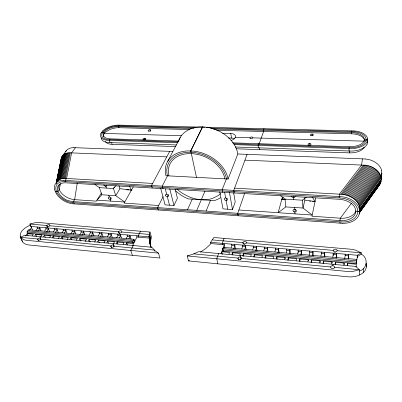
<?xml version="1.0" encoding="UTF-8"?>
<svg xmlns="http://www.w3.org/2000/svg" width="402" height="402" viewBox="0 0 402 402"><rect width="100%" height="100%" fill="white"/><g stroke="black" fill="none" stroke-linecap="round" stroke-linejoin="round"><path stroke-width="0.6" d="M244.949 160.167L363.413 165.147C373.247 164.624 386.176 174.955 379.382 185.141L359.107 213.256M381.604 170.428L381.724 174.724M61.044 160.152L61.762 156.936L66.305 150.675M150.805 246.798L150.328 242.773L151.398 236.894L149.971 232.044L39.391 222.592A16.482 9.583 -24.1 0 0 35.19 222.718L29.934 224.045L32.557 230.065M151.112 247.682L149.71 243.145L149.318 238.095L137.007 236.999L136.625 235.783M150.398 241.733L148.951 236.873L149.971 232.044M380.659 182.799L359.277 212.417C362.393 201.834 350.057 194.432 340.881 194.256L234.587 188.141M355.865 211.156C355.83 216.728 349.921 219.788 345.062 220.407A18.045 13.01 10.1 0 1 339.926 220.587L73.32 201.613A15.306 9.769 32.1 0 1 69.32 200.859C61.898 199.814 50.647 186.649 62.456 183.116A15.211 9.668 31.8 0 1 66.144 182.845L339.127 199.276A17.939 12.844 10.3 0 1 344.439 200.176C349.594 201.653 355.484 205.246 355.865 211.156L359.569 211.487L359.242 213.99M381.9 172.94L381.322 179.493L359.87 209.09M222.442 249.823L221.994 251.104L356.453 263.551L356.765 259.416L224.351 247.441L222.19 248.562L222.442 249.823L223.708 251.265L223.457 249.999L222.19 248.562L356.599 260.813L356.619 262.149M356.016 267.214L356.368 264.255L347.524 263.436L347.273 265.31M356.453 263.551L356.765 259.416M356.87 260.054L357.283 256.597L361.272 254.159L361.257 252.828L355.654 250.205A19.391 13.879 2.9 0 0 350.207 249.16L213.839 237.507L210.598 242.316L210.869 243.572L210.03 244.577L206.06 248.32L200.377 252.149M367.031 141.76L367.549 140.082L367.473 138.283M367.036 144.258L367.554 142.574L367.478 140.77M362.433 158.83L361.604 165.071L339.419 194.176L339.077 197.905M348.167 258.642L348.544 255.818L345.172 255.521L345.132 254.195M343.851 264.988L344.112 263.119L335.379 262.305L335.087 264.164M344.695 258.948L345.172 255.521M336.017 258.159L336.549 254.752L333.218 254.456L332.771 257.25M77.239 183.222L74.636 199.628L73.32 201.613M339.926 220.592L340.303 218.206L351.428 203.281M332.851 265.742L333.072 264.315M334.821 253.285L335.037 251.918M331.71 263.848L332.007 261.993L323.384 261.189L323.057 263.034M349.117 147.599L349.026 151.001M351.705 131.72L351.845 130.871M324.208 256.476L324.695 253.697L321.404 253.406L321.319 252.089M319.721 262.722L320.052 260.883L311.535 260.089L311.083 262.385M320.907 256.18L321.404 253.406M56.28 183.046C57.672 179.418 61.963 178.126 65.531 178.413L70.3 152.825L166.77 156.88M64.662 178.387L69.476 152.815L70.3 152.825M63.797 178.413L68.657 152.85L69.476 152.815M62.963 178.488L67.868 152.941L68.657 152.85M62.159 178.619L67.104 153.082L67.868 152.941M60.441 183.483L59.245 189.598L57.863 191.558L55.18 191.307L54.556 189.121M61.39 178.795L66.375 153.268L67.104 153.082M60.662 179.021L65.682 153.504L66.375 153.268M312.439 255.451L312.987 252.657L309.741 252.366L309.63 251.059M59.973 179.297L65.029 153.785L65.682 153.504M58.737 179.99L63.853 154.484L65.029 153.785M59.33 179.624L64.42 154.117M58.189 180.403L63.33 154.901L63.853 154.484M307.877 261.612L308.249 259.782L299.832 259.004L299.339 261.28M309.063 255.717L309.741 252.366M56.873 181.88L62.074 156.373M57.255 181.352L62.441 155.845L63.33 154.901M57.697 180.855L62.863 155.353M56.174 183.116L61.3 158.147M56.215 183.186L61.501 157.529M56.315 183.277L58.431 172.93M58.677 171.714L60.918 160.76M56.546 182.448L61.762 156.936M361.272 254.159C368.724 257.858 367.197 268.898 359.363 271.054M366.056 264.069C368.046 271.601 359.499 276.239 353.157 276.712A19.09 13.668 3 0 1 347.403 276.762L188.498 260.903L187.242 255.923L192.754 254.285L198.683 251.672L355.921 266.466L359.348 269.717L359.413 275.043M315.796 197.879L311.937 216.221L340.303 218.206A17.969 13 10 0 0 345.413 218.015C349.479 217.392 353.936 215.492 355.664 211.487A13.296 9.578 9.8 0 0 355.901 210.824M300.822 254.401L301.425 251.627L298.214 251.34L297.611 254.069M296.184 260.511L296.586 258.702L288.269 257.928L287.742 260.184M304.641 197.714L304.837 200.116L303.013 208.045L312.183 215.06L238.878 209.98M289.35 253.366L289.998 250.612L286.827 250.33L286.681 249.034M284.631 259.426L285.063 257.627L276.852 256.868L276.28 259.104M286.174 253.039L286.827 250.33M295.52 209.115L294.827 211.965L295.013 213.869M293.736 196.553L293.641 199.658M277.867 252.883L278.707 249.607L275.571 249.325L275.41 248.039M273.214 258.355L273.682 256.571L265.571 255.818L264.958 258.039M274.873 252.014L275.571 249.325M282.43 197.065L278.149 212.703L285.857 206.914L303.013 208.045L302.344 200.201L306.244 197.307M266.807 251.325L267.551 248.612L264.456 248.335L264.27 247.054M261.943 257.295L262.436 255.526L254.421 254.783L253.773 256.989M263.707 251.004L264.456 248.335M255.577 250.858L256.526 247.632L253.466 247.361L253.265 246.084M250.803 256.25L251.33 254.496L243.406 253.757L242.723 255.948M252.672 250.009L253.466 247.361M244.798 249.33L245.632 246.662L242.612 246.396L242.391 245.125M240.612 255.617L240.19 256.943L240.677 259.672M243.903 245.255L244.31 243.984M239.793 255.215L240.351 253.476L232.522 252.747L231.944 254.481M241.773 249.019L242.612 246.396M233.808 248.883L234.868 245.707L231.879 245.441L231.642 244.175M228.919 254.195L229.502 252.466L221.768 251.747L221.01 253.903M230.999 248.049L231.879 245.441M244.537 193.689L237.718 213.316L238.14 215.784M259.039 144.333L263.571 131.499L263.426 130.318L263.998 128.7M223.115 247.913L224.226 244.758L210.869 243.572M258.682 143.71L258.069 145.439L258.385 147.82M218.643 253.551L216.778 258.787L217.849 263.833M224.05 238.376L222.281 243.346L222.532 244.607M219.743 191.769L222.994 208.879L232.492 209.537L235.22 201.94L233.642 192.779M247.099 154.353L233.773 190.342L234.225 192.96M226.949 198.327L226.13 200.497L227.733 209.206M228.08 179.016A32.919 23.924 24.4 0 0 193.578 151.112L188 150.901A32.919 23.924 24.4 0 0 165.941 175.734L228.08 179.016L237.828 153.991L365.348 158.976M226.401 178.925L222.18 189.659L222.547 192.256M206.11 211.065L210.482 200.332M196.769 210.402L204.909 191.241M100.791 133.76L102.862 130.801M187.523 209.743L192.211 199.141M160.674 188.226L165.071 204.864L173.971 205.482L177.408 198.181L175.192 189.181M202.573 126.911L190.694 150.901L191.061 152.268L190.834 150.906L202.573 126.911L205.196 127.077A31.336 23.708 24.4 0 1 237.828 153.991M168.343 194.608L167.317 196.694L169.508 205.171M163.066 196.694L157.609 207.613L158.267 209.995M193.357 128.529L194.146 126.972M133.283 245.516L130.776 250.441L132.374 255.305M140.544 231.24L138.162 235.919L138.544 237.135M167.508 175.82L162.232 186.136L163.011 188.674M132.63 245.582L133.66 243.557L126.715 242.914L125.876 244.516M137.007 236.999L135.494 239.964L133.193 239.753M128.861 238.808L130.122 236.386L127.469 236.15L127.072 234.939M167.734 161.257L180.277 137.404M123.188 244.265L124.032 242.662L117.163 242.024L116.304 243.617M126.193 238.567L127.469 236.15M169.719 151.348L151.529 185.508L152.222 188.025M59.446 184.041L58.692 187.206A11.246 7.176 32.1 0 0 60.591 192.03C63.049 195.362 66.732 197.658 70.651 198.879A15.246 9.769 32.1 0 0 74.636 199.628L96.349 201.146L101.404 192.99M119.364 237.949L120.66 235.547L118.032 235.311L117.625 234.105M113.424 243.773L114.51 241.778L107.716 241.15L106.837 242.728M116.706 237.748L118.032 235.311M113.791 243.687L113.133 244.893L113.856 246.959M118.942 234.225L119.575 233.059A1.688 1.08 -19.5 0 0 121.821 231.441A1.688 1.08 -19.5 0 0 119.213 231.215A1.688 1.08 -19.5 0 0 119.58 233.059M109.681 237.617L111.304 234.713L108.706 234.482L108.284 233.281M103.982 242.883L105.093 240.904L98.374 240.28L97.47 241.848M107.344 236.899L108.706 234.482M133.288 186.89L124.117 203.09L158.664 205.502M100.389 236.778L102.048 233.889L99.475 233.657L99.038 232.467M94.641 242.004L95.782 240.039L89.133 239.421L88.214 240.979M98.083 236.059L99.475 233.657M118.952 185.719L119.896 188.699L115.771 195.694L101.817 194.774L96.972 200.141L124.695 202.065L115.771 195.694L113.439 188.513L114.404 186.91M91.194 235.939L92.887 233.075L90.344 232.848L88.922 235.23M111.037 197.839L110.138 199.347L110.721 201.095M85.113 241.622L86.566 239.18L79.993 238.572L79.053 240.12M82.093 235.115L83.827 232.266L81.31 232.044L79.857 234.411M76.269 240.275L77.455 238.336L70.953 237.733L69.988 239.27M106.394 185.272L105.776 186.267L106.379 188.081M73.099 234.301L74.862 231.472L72.375 231.25L70.893 233.602M67.229 239.421L68.44 237.497L62.008 236.899L61.029 238.426M64.194 233.492L65.998 230.683L63.531 230.462L62.024 232.798M58.285 238.582L59.521 236.667L53.159 236.08L52.159 237.597M55.386 232.693L57.22 229.899L54.783 229.683L53.265 231.974M49.697 237.366L50.697 235.848L44.401 235.265L43.386 236.773M109.927 139.625L109.399 140.414L110.083 142.62M119.168 125.876L119.67 125.133M46.672 231.899L48.541 229.13L46.129 228.914L44.582 231.185M40.748 236.813L39.964 237.969L40.858 239.964M40.949 236.542L41.969 235.039L35.738 234.456L34.703 235.954M46.833 227.859L47.587 226.743A1.653 0.965 -23 0 0 49.898 225.205A1.653 0.965 -23 0 0 47.501 224.999A1.653 0.965 -23 0 0 47.592 226.743M38.044 231.12L39.949 228.361L37.562 228.15L35.989 230.411M32.291 235.728L33.331 234.235L27.165 233.662L25.522 235.989M29.512 230.341L31.446 227.607L29.934 224.045L46.954 225.527L47.592 227.019M27.024 231.949L28.592 229.738L133.258 239.2L134.58 241.753L132.419 242.813L132.027 241.597L27.024 231.949L27.557 233.105L133.966 242.954L135.188 240.557L133.645 240.416M359.74 210.718L381.151 181.106M359.544 211.588L380.94 181.97M361.931 208.794L363.016 207.291M364.825 204.779L366.639 202.271M369.177 198.759L370.262 197.251M372.071 194.744L374.247 191.734M376.418 188.719L377.508 187.216M359.293 212.723L380.302 183.603M359.237 213.005L379.88 184.387M381.327 179.317L359.87 208.909L359.569 211.487L359.182 208.744M359.483 206.347L381.026 176.79M359.7 207.256L381.207 177.684M359.192 205.467L380.769 175.92M75.41 147.685L71.606 152.881L66.606 178.473L65.224 180.433L65.682 181.639M358.383 203.734L380.031 174.227M358.825 204.593L380.438 175.066M357.86 202.894L379.553 173.398M357.267 202.07L379.001 172.599M356.604 201.271L378.382 171.82M355.077 199.759L376.955 170.353M355.876 200.503L377.699 171.066M354.222 199.055L376.146 169.669M353.313 198.387L375.287 169.021M352.348 197.764L374.373 168.418M351.333 197.181L373.413 167.86M350.273 196.643L372.408 167.348M349.177 196.156L371.363 166.885M348.047 195.719L370.287 166.473M346.891 195.332L369.177 166.111M344.509 194.729L366.895 165.554M345.705 195.005L368.046 165.805M343.293 194.513L365.735 165.358M342.072 194.357L364.559 165.222M340.881 194.256L363.413 165.147M379.382 185.141L378.197 186.558M284.862 199.608L281.787 199.417L283.345 197.477M116.233 185.463L113.439 188.513L99.379 187.644L94.852 184.423M210.598 242.316L357.262 255.265L361.257 252.828L337.152 250.737A1.915 1.352 0.9 0 1 334.117 251.657A1.915 1.352 0.9 0 1 334.479 249.33A1.915 1.352 0.9 0 1 337.152 250.737M132.027 241.597L134.193 240.537L27.813 230.838M30.451 225.2C25.386 227.004 17.683 232.361 20.999 238.481M188.498 260.903L189.508 260.637M281.787 199.417L285.465 199.211M202.442 126.906L199.864 126.942A31.336 23.708 24.4 0 0 178.599 141.177M101.57 132.318L103.972 132.338C106.615 128.967 110.982 127.534 115.057 126.846A13.241 6.869 -16 0 1 118.67 126.62L192.111 128.494M232.446 142.846L349.263 146.685A15.301 8.593 -1.9 0 0 353.855 146.449C357.86 145.77 363.222 144.418 364.398 139.931L367.564 139.966L367.554 142.574M55.18 191.307L56.536 191.473M73.3 147.624L172.785 151.469M357.72 211.276L359.569 211.311M204.749 127.238L117.952 125.107A13.567 7.015 -16 0 0 102.837 130.796M205.995 127.268L354.041 130.941M118.248 125.851L195 127.781M210.618 128.173L352.896 131.75A14.221 8.015 -1.8 0 1 366.046 139.981A14.216 8.005 -1.8 0 1 350.348 147.604L233.351 143.74M213.377 129.042L351.569 132.575A15.402 8.708 -1.9 0 1 355.916 133.052C359.885 133.745 365.378 136.228 364.403 141.177L252.778 137.851M103.751 136.886L103.585 135.017A9.754 5.05 -16 0 1 105.771 131.861L110.344 129.258L115.384 127.936A13.226 6.879 -16 0 1 118.992 127.71L189.87 129.565M216.708 130.268L351.594 133.806A15.376 8.718 -1.8 0 1 355.931 134.283C359.061 134.987 362.715 136.198 364.172 139.328A11.372 6.422 -1.7 0 1 364.403 141.177M222.653 133.258L230.768 133.484A6.412 3.593 -9.6 0 1 235.577 136.394A6.412 3.593 -9.6 0 1 230.964 140.469M181.659 135.73L104.319 133.429L103.972 132.338C101.776 134.876 104.409 138.082 107.208 138.394A13.155 6.789 -15.8 0 0 110.455 138.841L178.714 141.082M235.396 137.333L249.974 137.77M228.416 137.997L231.522 138.092A6.377 3.613 -9.6 0 1 234.366 138.675M63.275 180.342L341.69 196.714A18.522 13.301 10.1 0 1 359.227 208.738M178.307 141.906L108.982 139.594A12.206 6.306 -16 0 1 102.736 132.303L101.641 132.218M177.875 142.73L107.661 140.338A13.562 7.01 -16 0 1 100.761 133.76M234.255 144.635L351.253 148.569A15.799 8.899 -1.8 0 0 367.071 141.77M176.528 144.951L108.349 142.539A13.527 7.03 -16 0 1 101.168 137.871M235.26 147.011L351.303 151.062A15.753 8.919 -1.8 0 0 367.071 144.263M105.309 141.574L106.902 143.052L108.917 143.866A13.07 6.844 -15.9 0 0 112.148 144.323L175.654 146.609M236.296 148.795L349.403 152.876A15.191 8.643 -1.8 0 0 353.961 152.649C357.519 152.087 361.453 150.996 363.699 147.961A11.306 6.452 -1.6 0 0 364.182 147.052M342.594 223.331L72.275 203.734M65.531 178.413L152.639 183.423M64.627 181.578L340.509 197.99M280.606 195.759L285.023 199.126L302.344 200.201M126.529 189.774L129.007 189.93M130.243 190.005L131.479 190.086L129.424 186.211M309.495 201.141L310.726 201.216M312.575 201.332L315.037 201.482L312.48 197.382M365.976 139.981L367.549 140.082M72.722 202.683L341.363 221.984M49.712 225.768L118.701 231.773L119.218 233.316M121.711 232.034L149.303 234.431M212.402 239.914L242.984 242.567L243.17 243.652M246.441 242.868L333.348 250.406M30.924 226.452L148.951 236.873M223.457 249.999L356.428 262.215M40.597 239.245L110.942 245.959L111.49 247.506M114.012 246.25L154.353 250.104L154.68 251.195M193.789 253.873L237.999 258.099L238.301 259.737M241.542 258.441L330.67 266.973M334.585 267.345A1.97 1.432 1.5 0 0 331.841 265.843A1.97 1.432 1.5 0 0 331.459 268.3A1.97 1.432 1.5 0 0 334.585 267.345L359.348 269.717L353.046 271.395A19.231 13.643 2.7 0 1 347.248 271.45L187.242 255.923M158.488 253.129L26.969 240.366A16.336 9.462 -23.8 0 1 23.341 239.497L20.452 237.326L24.653 235.301L151.835 247.265L154.936 250.662L158.488 253.129L159.921 258.054L29.13 244.999A16.236 9.502 -24 0 1 25.517 244.12C23.572 243.341 21.839 241.612 21.733 239.421M119.896 188.699L131.479 190.086M304.837 200.116L315.037 201.482M175.619 190.91L180.161 194.493A24.346 17.527 24.5 0 0 184.85 197.297L188.236 198.884L214.557 200.598L217.442 199.392A24.477 17.713 23.6 0 0 220.346 197.734M133.956 240.863L134.58 241.753M56.375 193.669L55.245 191.463M151.202 246.928L149.71 243.145M20.105 235.974L20.803 237.451M22.633 241.939L20.452 237.326L37.783 238.979L38.456 240.476M27.165 233.662L28.075 235.632M35.738 234.456L36.632 236.441M37.049 226.994L37.562 228.15M39.436 227.205L41.039 230.833M44.401 235.265L45.275 237.25M45.622 227.748L46.129 228.914M48.039 227.964L49.607 231.607M53.159 236.08L54.014 238.074M54.29 228.517L54.783 229.683M56.732 228.733L58.265 232.391M62.008 236.899L62.843 238.904M63.054 229.291L63.531 230.462M65.516 229.507L67.013 233.18M70.953 237.733L71.767 239.748M71.903 230.07L72.375 231.25M74.4 230.291L75.857 233.984M79.993 238.572L80.988 241.099M80.852 230.859L81.31 232.044M83.375 231.085L84.797 234.788M73.757 202.759L74.194 203.899M89.133 239.421L90.098 241.959M89.897 231.658L90.344 232.848M92.445 231.884L93.832 235.607M98.374 240.28L99.314 242.828M101.616 232.693L102.962 236.431M107.716 241.15L108.445 243.195M110.887 233.512L112.193 237.265M117.163 242.024L117.871 244.084M99.379 187.644L101.817 194.774M120.258 234.341L121.525 238.11M108.766 195.231L109.354 197M126.715 242.914L127.399 244.979M129.735 235.175L131.122 239.481M111.64 142.68L112.148 144.323M149.348 241.16L150.438 244.808M149.026 235.858L150.469 240.718M149.242 239.135L150.328 242.773M149.423 233.798L150.861 238.652M149.253 234.698L150.69 239.552M118.67 126.62L118.992 127.705M144.79 138.238L145.238 139.901M149.926 129.68L150.353 131.333M165.328 189.01L166.679 194.241M169.744 188.769L173.971 205.482M191.352 153.624L196.472 177.347M221.768 251.747L222.316 254.441M223.979 243.496L224.864 247.984M232.522 252.747L232.929 254.908M234.637 244.436L235.361 248.406M224.678 192.588L225.663 197.97A1.673 1.196 21 0 1 227.401 199.955A1.673 1.196 21 0 1 224.628 199.774A1.673 1.196 21 0 1 225.668 197.97M229.436 192.352L232.492 209.537M243.406 253.757L243.878 256.476M245.421 245.391L246.089 249.376M230.768 133.484L231.522 138.092M254.421 254.783L254.767 256.963M256.33 246.351L257.029 250.898M265.571 255.818L265.963 258.556M267.375 247.33L267.933 251.35M259.23 147.861L259.461 149.634M276.852 256.868L277.134 259.069M278.546 248.315L279.114 252.903M285.063 257.627L285.194 258.732M288.269 257.928L288.52 260.139M285.023 199.126L285.857 206.914M289.857 249.315L290.294 253.371M299.832 259.004L300.043 261.225M294.395 207.477L294.581 209.407M298.088 250.039L298.319 252.451M301.304 250.325L301.681 254.401M308.249 259.782L308.339 260.898M311.535 260.089L311.756 262.883M312.887 251.345L313.243 255.999M309.711 143.489L309.841 145.303M320.052 260.883L320.168 262.561M312.052 134.037L312.168 135.836M323.384 261.189L323.525 263.436M324.615 252.381L324.866 256.496M332.007 261.993L332.062 263.119M333.152 253.134L333.273 255.577M335.379 262.305L335.479 264.561M336.489 253.431L336.695 258.124M339.976 221.884L340.027 223.17M344.112 263.119L344.167 264.812M347.524 263.436L347.589 265.697M348.509 254.491L348.64 259.21M349.363 151.021L349.403 152.876M351.569 132.575L351.594 133.806M357.262 255.265L357.298 257.732M363.368 268.506L363.398 272.496M366.348 263.039L366.358 267.028M64.647 181.624A14.105 8.975 32 0 0 56.476 191.468A14.11 8.98 32 0 0 72.707 202.638M167.443 175.815A31.271 22.723 24.4 0 1 191.558 152.288A31.271 22.723 24.4 0 1 226.472 178.93M220.587 193.523A29.622 21.522 24.4 0 1 217.984 195.719L212.472 198.432A29.622 21.522 24.4 0 1 189.392 196.955L182.754 193.523A29.622 21.522 24.4 0 1 176.996 189.01M168.946 175.895A29.622 21.522 24.4 0 1 191.799 153.644A29.622 21.522 24.4 0 1 224.869 178.845M340.514 198.04A16.668 11.965 10.1 0 1 357.8 211.281A16.673 11.975 10.1 0 1 341.363 221.934M295.063 196.462A1.769 1.296 14.5 0 1 293.455 197.683A1.769 1.296 14.5 0 1 291.586 196.251M106.781 185.141A1.583 1.055 30.5 0 1 105.59 186.247A1.583 1.055 30.5 0 1 103.907 184.664M381.558 175.594A17.477 13.186 6.4 0 1 381.272 176.418M65.621 151.76A14.633 9.799 33.4 0 1 73.315 147.66M365.348 159.011A17.472 13.176 6.4 0 1 381.649 170.423M359.287 214A18.532 13.311 10.1 0 1 342.594 223.296M72.265 203.703A15.683 9.98 32 0 1 56.345 193.674M54.521 189.111A15.678 9.975 32 0 1 63.29 180.377M102.736 132.303A12.211 6.311 -16 0 1 118.228 125.881M354.036 130.967A15.809 8.904 -1.8 0 1 367.513 138.278M367.343 140.192A15.758 8.929 -1.8 0 1 367.518 140.765M238.909 259.516A1.834 1.327 -9.5 0 0 241.592 258.089A1.834 1.327 -9.5 0 0 238.813 257.215A1.834 1.327 -9.5 0 0 238.909 259.516M243.878 243.903A1.784 1.256 -8.8 0 0 246.486 242.537A1.784 1.256 -8.8 0 0 243.768 241.728A1.784 1.256 -8.8 0 0 243.878 243.903M111.821 247.32A1.734 1.131 -20.8 0 0 114.133 245.622A1.734 1.131 -20.8 0 0 111.475 245.376A1.734 1.131 -20.8 0 0 111.821 247.32M38.411 240.26A1.703 1.01 -24.2 0 0 40.798 238.652A1.703 1.01 -24.2 0 0 38.356 238.426A1.703 1.01 -24.2 0 0 38.411 240.26M293.581 211.507A1.739 1.246 14.5 0 0 296.39 211.13A1.739 1.246 14.5 0 0 294.148 209.417A1.739 1.246 14.5 0 0 293.581 211.507M108.505 198.387A1.558 1.025 29.6 0 0 111.007 199.07A1.558 1.025 29.6 0 0 109.731 197.065A1.558 1.025 29.6 0 0 108.505 198.387M165.634 195.694A1.618 1.121 26 0 0 168.282 196.407A1.618 1.121 26 0 0 167.086 194.307A1.618 1.121 26 0 0 165.634 195.694M143.529 139.79A1.377 0.739 -14.6 0 0 145.655 138.861A1.377 0.739 -14.6 0 0 143.76 138.439A1.377 0.739 -14.6 0 0 143.529 139.79M148.705 131.178A1.352 0.714 -14.1 0 0 150.78 130.278A1.352 0.714 -14.1 0 0 148.916 129.881A1.352 0.714 -14.1 0 0 148.705 131.178M310.922 135.595A1.497 0.839 -4.4 0 0 313.324 134.921A1.497 0.839 -4.4 0 0 311.279 134.132A1.497 0.839 -4.4 0 0 310.922 135.595M308.555 145.112A1.528 0.874 -4.4 0 0 311.002 144.418A1.528 0.874 -4.4 0 0 308.927 143.584A1.528 0.874 -4.4 0 0 308.555 145.112M250.712 138.605A1.447 0.814 -8.2 0 0 252.808 137.635A1.447 0.814 -8.2 0 0 250.602 137.193A1.447 0.814 -8.2 0 0 250.712 138.605"/></g></svg>
